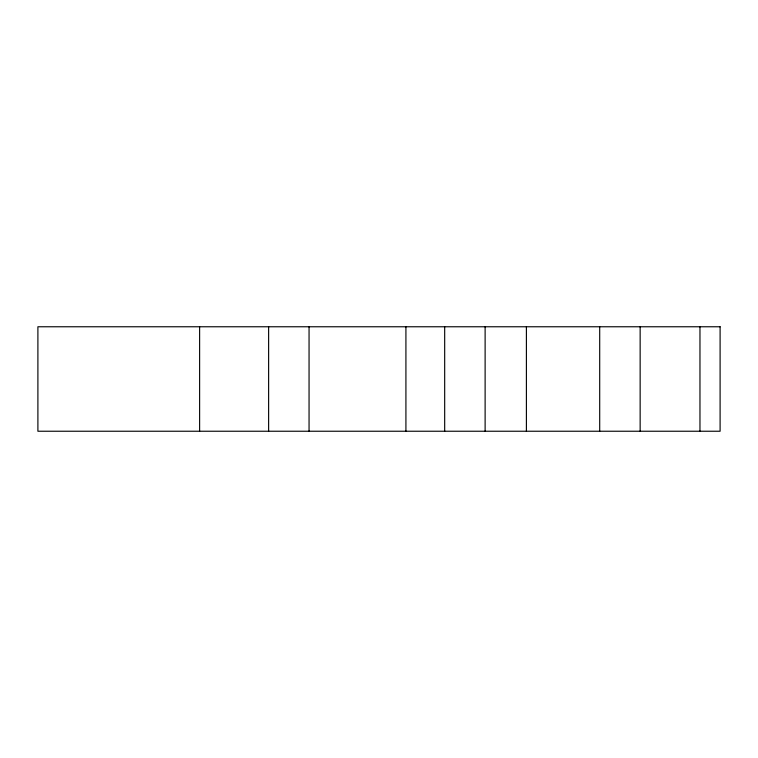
<?xml version="1.0" encoding="UTF-8"?>
<svg xmlns="http://www.w3.org/2000/svg" width="758" height="758" viewBox="0 0 758 758"><rect width="100%" height="100%" fill="white"/><g stroke="black" fill="none" stroke-linecap="round" stroke-linejoin="round"><path stroke-width="1.14" d="M699.966 326.764L699.966 431.236M640.15 326.764L640.15 431.236M599.701 326.764L599.701 431.236M526.403 326.764L526.403 431.236M485.12 326.764L485.12 431.236M444.681 326.764L444.681 431.236M405.918 326.764L405.918 431.236M309.056 326.764L309.056 431.236M268.626 326.764L268.626 431.236M199.619 326.764L199.619 431.236M720.1 326.764L37.9 326.764L37.9 431.236L720.1 431.236L720.1 326.764"/></g></svg>
